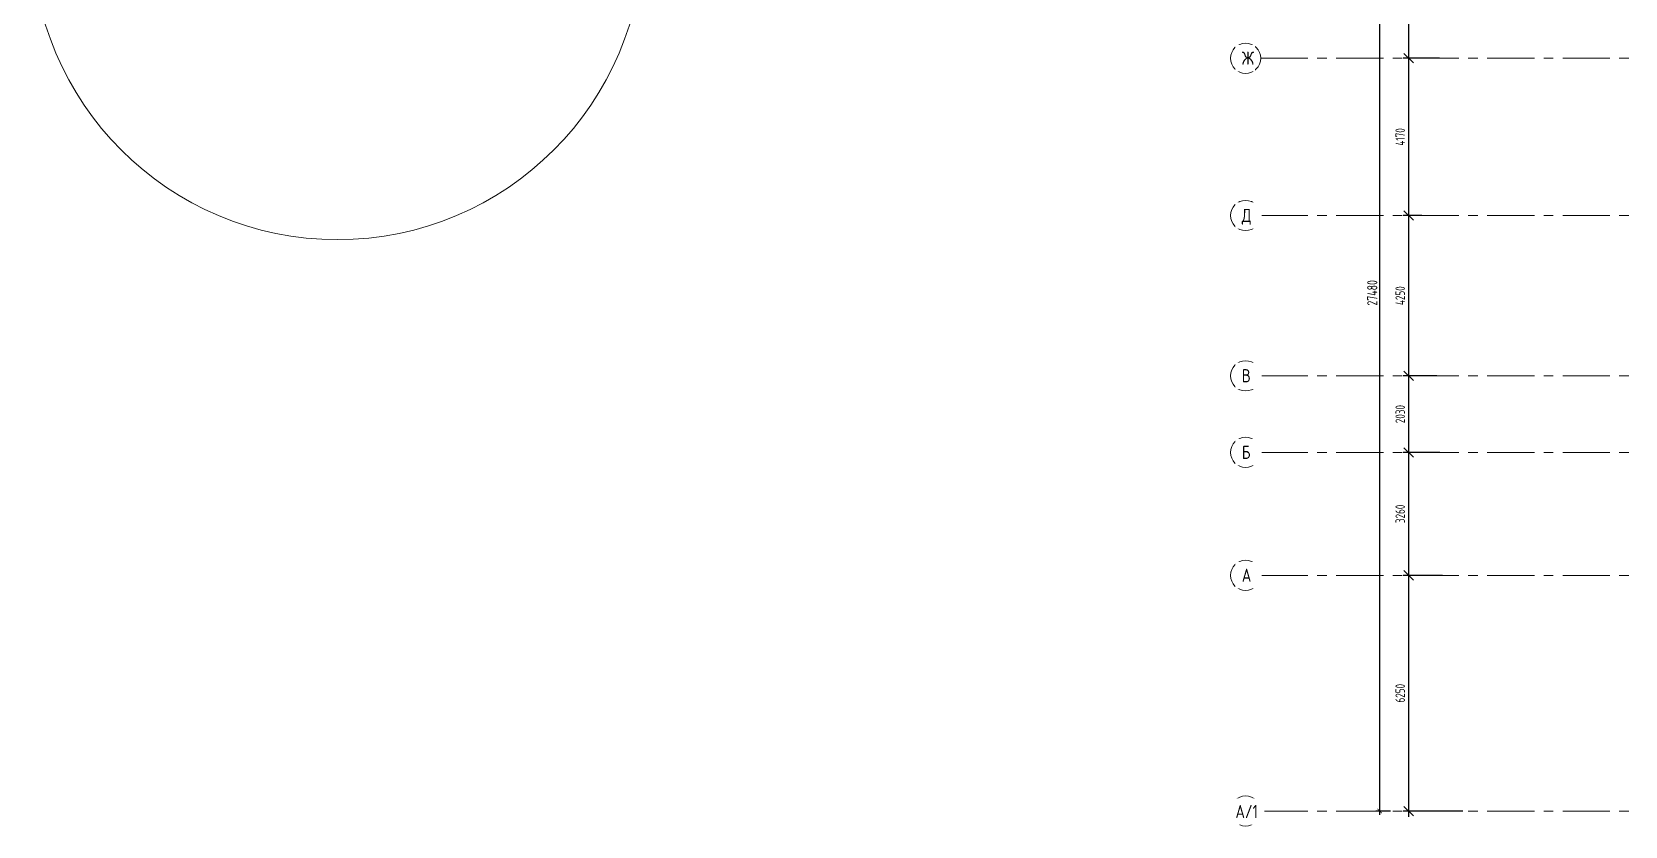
# Model space of a CAD drawing. Header units: millimetres. Extents: x -391859 to 9713180, y -178574 to 166066.
# Drawn here: x -391859 to -349651, y 54806 to 75866 of the extents above; entities that cross this region are included whole.
import ezdxf

# ---------------------------------------------------------------- set-up
doc = ezdxf.new("R2010")
doc.units = ezdxf.units.MM
doc.header["$MEASUREMENT"] = 0
doc.linetypes.add('CENTER', pattern=[2, 1.25, -0.25, 0.25, -0.25])
doc.layers.get('0').update_dxf_attribs({"lineweight": 9})
doc.layers.add('25. ЗАЛИВКА ЗОН', color=7, linetype='Continuous', lineweight=0, transparency=0.2)
for name, color, linetype, lineweight in [('АР_Оси', 7, 'Continuous', 9), ('АР_Оси размеры', 7, 'Continuous', 9), ('тх разм', 7, 'Continuous', 9)]:
    doc.layers.add(name, color=color, linetype=linetype, lineweight=lineweight)
doc.styles.add('ISOCPEUR', font='isocpeur.ttf', dxfattribs={"width": 0.7})
doc.styles.add('ГОСТ 2.304', font='isocpeur.ttf', dxfattribs={"width": 0.7})
doc.dimstyles.new('R_100', dxfattribs={"dimtxt": 270, "dimasz": 120, "dimexe": 100, "dimexo": 0, "dimgap": 60, "dimtad": 1, "dimdec": 0, "dimrnd": 5, "dimzin": 0, "dimdsep": 46, "dimtxsty": 'ISOCPEUR', "dimblk": 'ARCHTICK', "dimcen": 0, "dimdle": 100, "dimclrd": 256, "dimclre": 256, "dimclrt": 256, "dimadec": 0, "dimazin": 0, "dimtfac": 2, "dimtdec": 0, "dimtofl": 0, "dimtmove": 1, "dimatfit": 3, "dimfxl": 1, "dimtvp": 3, "dimtolj": 1, "dimtzin": 0, "dimarcsym": 0})
doc.dimstyles.new('СПДС', dxfattribs={"dimscale": 100, "dimtxt": 2.5, "dimasz": 2.5, "dimexe": 1.5, "dimexo": 0, "dimgap": 1, "dimtad": 1, "dimdec": 0, "dimrnd": 1, "dimtxsty": 'ГОСТ 2.304', "dimblk": 'OBLIQUE', "dimcen": 2.5, "dimdle": 1.5, "dimadec": 0, "dimazin": 2, "dimtfac": 0.75, "dimtdec": 0, "dimtmove": 1, "dimatfit": 3, "dimfxl": 1, "dimtolj": 1, "dimarcsym": 1})

# ---------------------------------------------------------------- blocks, each defined once
blk = doc.blocks.new('_Oblique')
at = {"color": 0, "linetype": 'ByBlock', "lineweight": -2}
blk.add_line((-0.5, -0.5), (0.5, 0.5), dxfattribs=at)
blk = doc.blocks.new('*D568')
at = {"layer": 'АР_Оси размеры', "color": 0, "lineweight": -2, "ltscale": 100, "transparency": 16777216}
for p, q in [((-354486, 61456), (-355535, 61456)), ((-355385, 55056), (-355385, 61606)), ((-353951, 55206), (-355535, 55206))]:
    blk.add_line(p, q, dxfattribs=at)
at = {"layer": 'АР_Оси размеры', "color": 0, "lineweight": -2, "ltscale": 100, "transparency": 16777216, "xscale": 250, "yscale": 250, "zscale": 250}
for p, rotation in [((-355385, 61456), 90), ((-355385, 55206), 270)]:
    blk.add_blockref('_Oblique', p, dxfattribs=dict(at, rotation=rotation))
at = {"layer": 'АР_Оси размеры', "color": 0, "ltscale": 100, "transparency": 16777216, "insert": (-355610, 58331), "char_height": 250, "attachment_point": 5, "rotation": 90, "style": 'ГОСТ 2.304'}
blk.add_mtext('\\A1;6250', dxfattribs=at)
blk = doc.blocks.new('*D569')
at = {"layer": 'АР_Оси размеры', "color": 0, "lineweight": -2, "ltscale": 100, "transparency": 16777216}
for p, q in [((-354563, 64716), (-355535, 64716)), ((-355385, 61306), (-355385, 64866)), ((-354486, 61456), (-355535, 61456))]:
    blk.add_line(p, q, dxfattribs=at)
at = {"layer": 'АР_Оси размеры', "color": 0, "lineweight": -2, "ltscale": 100, "transparency": 16777216, "xscale": 250, "yscale": 250, "zscale": 250}
for p, rotation in [((-355385, 64716), 90), ((-355385, 61456), 270)]:
    blk.add_blockref('_Oblique', p, dxfattribs=dict(at, rotation=rotation))
at = {"layer": 'АР_Оси размеры', "color": 0, "ltscale": 100, "transparency": 16777216, "insert": (-355610, 63086), "char_height": 250, "attachment_point": 5, "rotation": 90, "style": 'ГОСТ 2.304'}
blk.add_mtext('\\A1;3260', dxfattribs=at)
blk = doc.blocks.new('*D550')
at = {"layer": 'АР_Оси размеры', "color": 0, "lineweight": -2, "ltscale": 100, "transparency": 16777216}
for p, q in [((-354637, 66746), (-355535, 66746)), ((-355385, 64566), (-355385, 66896)), ((-354563, 64716), (-355535, 64716))]:
    blk.add_line(p, q, dxfattribs=at)
at = {"layer": 'АР_Оси размеры', "color": 0, "lineweight": -2, "ltscale": 100, "transparency": 16777216, "xscale": 250, "yscale": 250, "zscale": 250}
for p, rotation in [((-355385, 66746), 90), ((-355385, 64716), 270)]:
    blk.add_blockref('_Oblique', p, dxfattribs=dict(at, rotation=rotation))
at = {"layer": 'АР_Оси размеры', "color": 0, "ltscale": 100, "transparency": 16777216, "insert": (-355610, 65731), "char_height": 250, "attachment_point": 5, "rotation": 90, "style": 'ГОСТ 2.304'}
blk.add_mtext('\\A1;2030', dxfattribs=at)
blk = doc.blocks.new('*D551')
at = {"layer": 'АР_Оси размеры', "color": 0, "lineweight": -2, "ltscale": 100, "transparency": 16777216}
for p, q in [((-355035, 70996), (-355535, 70996)), ((-355385, 66596), (-355385, 71146)), ((-354637, 66746), (-355535, 66746))]:
    blk.add_line(p, q, dxfattribs=at)
at = {"layer": 'АР_Оси размеры', "color": 0, "lineweight": -2, "ltscale": 100, "transparency": 16777216, "xscale": 250, "yscale": 250, "zscale": 250}
for p, rotation in [((-355385, 70996), 90), ((-355385, 66746), 270)]:
    blk.add_blockref('_Oblique', p, dxfattribs=dict(at, rotation=rotation))
at = {"layer": 'АР_Оси размеры', "color": 0, "ltscale": 100, "transparency": 16777216, "insert": (-355610, 68871), "char_height": 250, "attachment_point": 5, "rotation": 90, "style": 'ГОСТ 2.304'}
blk.add_mtext('\\A1;4250', dxfattribs=at)
blk = doc.blocks.new('*D552')
at = {"layer": 'АР_Оси размеры', "color": 0, "lineweight": -2, "ltscale": 100, "transparency": 16777216}
for p, q in [((-354567, 75166), (-355535, 75166)), ((-355385, 70846), (-355385, 75316)), ((-355035, 70996), (-355535, 70996))]:
    blk.add_line(p, q, dxfattribs=at)
at = {"layer": 'АР_Оси размеры', "color": 0, "lineweight": -2, "ltscale": 100, "transparency": 16777216, "xscale": 250, "yscale": 250, "zscale": 250}
for p, rotation in [((-355385, 75166), 90), ((-355385, 70996), 270)]:
    blk.add_blockref('_Oblique', p, dxfattribs=dict(at, rotation=rotation))
at = {"layer": 'АР_Оси размеры', "color": 0, "ltscale": 100, "transparency": 16777216, "insert": (-355610, 73081), "char_height": 250, "attachment_point": 5, "rotation": 90, "style": 'ГОСТ 2.304'}
blk.add_mtext('\\A1;4170', dxfattribs=at)
blk = doc.blocks.new('*D553')
at = {"layer": 'АР_Оси размеры', "color": 0, "lineweight": -2, "ltscale": 100, "transparency": 16777216}
for p, q in [((-355385, 75016), (-355385, 82836)), ((-354506, 82686), (-355535, 82686)), ((-354567, 75166), (-355535, 75166))]:
    blk.add_line(p, q, dxfattribs=at)
at = {"layer": 'АР_Оси размеры', "color": 0, "lineweight": -2, "ltscale": 100, "transparency": 16777216, "xscale": 250, "yscale": 250, "zscale": 250}
for p, rotation in [((-355385, 82686), 90), ((-355385, 75166), 270)]:
    blk.add_blockref('_Oblique', p, dxfattribs=dict(at, rotation=rotation))
at = {"layer": 'АР_Оси размеры', "color": 0, "ltscale": 100, "transparency": 16777216, "insert": (-355610, 78926), "char_height": 250, "attachment_point": 5, "rotation": 90, "style": 'ГОСТ 2.304'}
blk.add_mtext('\\A1;7520', dxfattribs=at)
blk = doc.blocks.new('_ArchTick')
at = {"color": 0, "linetype": 'ByBlock', "const_width": 0.15}
blk.add_lwpolyline([(-0.5, -0.5), (0.5, 0.5)], dxfattribs=at)
blk = doc.blocks.new('*D1452')
at = {"layer": 'тх разм', "lineweight": -2, "ltscale": 500, "transparency": 16777216}
for p, q in [((-356155, 82786), (-356155, 55106)), ((-355020, 82686), (-356255, 82686)), ((-355864, 55206), (-356255, 55206))]:
    blk.add_line(p, q, dxfattribs=at)
at = {"layer": 'тх разм', "lineweight": -2, "ltscale": 500, "transparency": 16777216, "xscale": 120, "yscale": 120, "zscale": 120}
for p, rotation in [((-356155, 82686), 90), ((-356155, 55206), 270)]:
    blk.add_blockref('_ArchTick', p, dxfattribs=dict(at, rotation=rotation))
at = {"layer": 'тх разм', "lineweight": 13, "ltscale": 500, "transparency": 16777216, "insert": (-356350, 68946), "char_height": 270, "attachment_point": 5, "rotation": 90, "style": 'ISOCPEUR'}
blk.add_mtext('\\A1;27480', dxfattribs=at)

msp = doc.modelspace()

# ---------------------------------------------------------------- linework, layer by layer
at = {"layer": '25. ЗАЛИВКА ЗОН', "lineweight": 13, "ltscale": 500}
msp.add_circle((-383762.084, 78452.879, -1900), 8096.534, dxfattribs=at)
at = {"layer": 'АР_Оси', "linetype": 'CENTER', "ltscale": 1000}
for p, q in [((-359305.765, 75165.682), (-275708.6, 75165.682)), ((-359305.765, 70995.682), (-275708.6, 70995.682)), ((-359305.765, 66745.682), (-275708.6, 66745.682)), ((-359305.765, 64715.682), (-275708.6, 64715.682)), ((-359305.765, 61455.682), (-275708.6, 61455.682)), ((-359305.765, 55205.682), (-275708.6, 55205.682))]:
    msp.add_line(p, q, dxfattribs=at)
at = {"layer": 'АР_Оси', "ltscale": 0.5}
for centre in [(-359705.765, 75165.682), (-359705.765, 70995.682), (-359705.765, 66745.682), (-359705.765, 64715.682), (-359705.765, 61455.682), (-359705.765, 55205.682)]:
    msp.add_circle(centre, 400, dxfattribs=at)

# ---------------------------------------------------------------- dimensions: what is measured, and where the dimension line sits
at = {"layer": 'АР_Оси размеры', "ltscale": 100}
for base, p1, p2, picture, middle in [((-355384.754, 82685.682), (-354566.931, 75165.682), (-354506.032, 82685.682), '*D553', (-355609.754, 78925.682)), ((-355384.754, 75165.682), (-355034.919, 70995.682), (-354566.931, 75165.682), '*D552', (-355609.754, 73080.682)), ((-355384.754, 70995.682), (-354636.889, 66745.682), (-355034.919, 70995.682), '*D551', (-355609.754, 68870.682)), ((-355384.754, 66745.682), (-354563.337, 64715.682), (-354636.889, 66745.682), '*D550', (-355609.754, 65730.682)), ((-355384.754, 64715.682), (-354486.095, 61455.682), (-354563.337, 64715.682), '*D569', (-355609.754, 63085.682)), ((-355384.754, 61455.682), (-353951.04, 55205.682), (-354486.095, 61455.682), '*D568', (-355609.754, 58330.682))]:
    dim = msp.add_linear_dim(base=base, p1=p1, p2=p2, angle=90, dimstyle='СПДС', dxfattribs=at)
    dim.commit()
    dim.dimension.update_dxf_attribs({"geometry": picture, "text_midpoint": middle})
at = {"layer": 'тх разм', "lineweight": 13, "ltscale": 500}
dim = msp.add_linear_dim(base=(-356155.317, 55205.682), p1=(-355020.393, 82685.682), p2=(-355863.826, 55205.682), angle=90, dimstyle='R_100', override={"dimpost": '\\X', "dimfxl": 2.5, "dimarcsym": 2}, dxfattribs=at)
dim.commit()
dim.dimension.update_dxf_attribs({"geometry": '*D1452', "text_midpoint": (-356350.317, 68945.682)})

# ---------------------------------------------------------------- next in the draw order: texts
at = {"layer": 'АР_Оси', "char_height": 350, "attachment_point": 1, "line_spacing_factor": 1.149209, "style": 'ГОСТ 2.304', "bg_fill": 2}
for s, insert, width in [('{\\W0.8;Ж}', (-359805.586, 75343.461), 178.20564), ('{\\W0.8;А/1}', (-359974.47, 55368.47), 1.455191522836685e-11)]:
    msp.add_mtext(s, dxfattribs=dict(at, insert=insert, width=width))
for s, insert in [('{\\W0.8;Д}', (-359805.586, 71173.461)), ('{\\W0.8;В}', (-359805.586, 66923.461)), ('{\\W0.8;Б}', (-359805.586, 64893.461)), ('{\\W0.8;А}', (-359805.586, 61633.461))]:
    msp.add_mtext(s, dxfattribs=dict(at, insert=insert))

doc.saveas('drawing.dxf')
